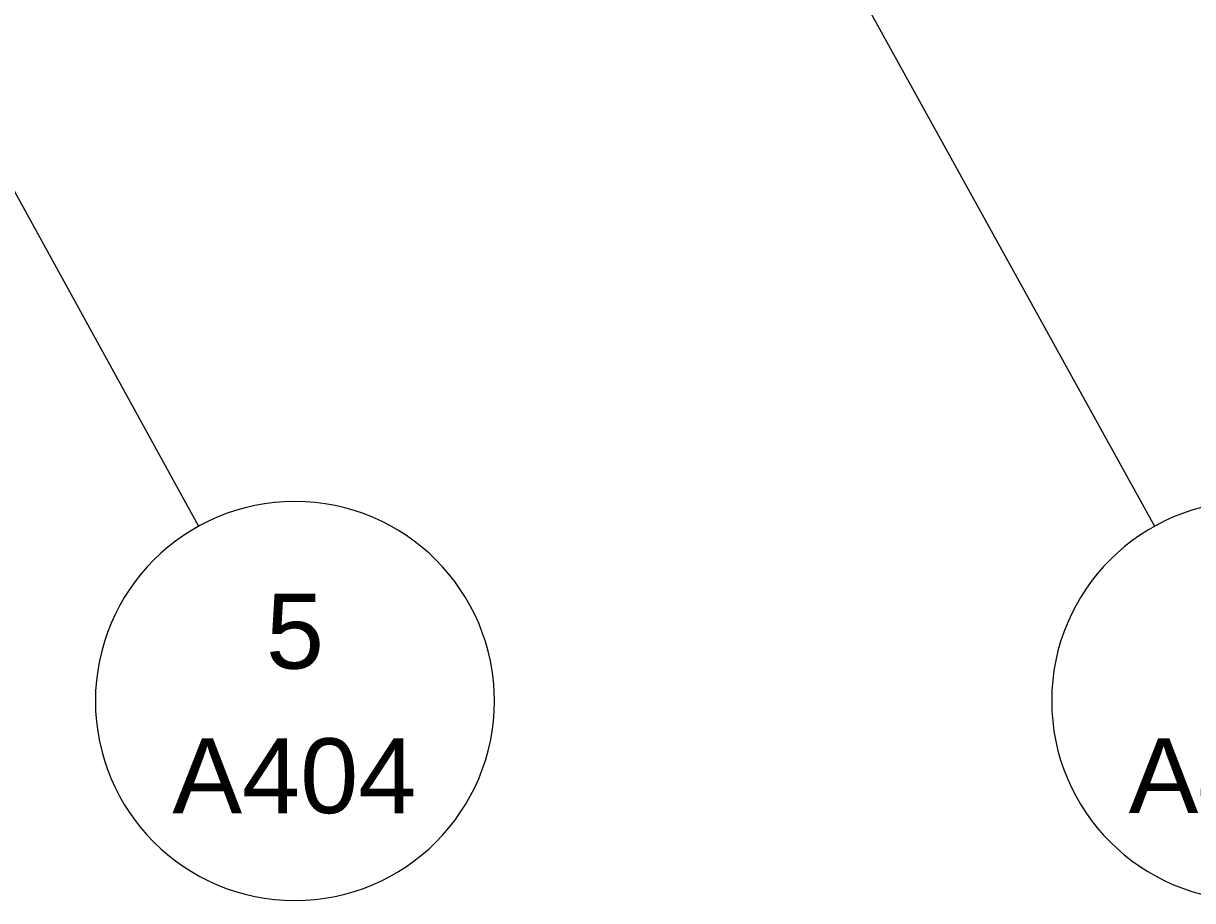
# Model space of a CAD drawing. Header units: inches. Extents: x 9610 to 15331, y -316 to 681.
# Drawn here: x 13565 to 13705.7, y -316.4 to -210.9 of the extents above; entities that cross this region are included whole.
import ezdxf

# ---------------------------------------------------------------- set-up
doc = ezdxf.new("R2010")
doc.units = ezdxf.units.IN
doc.header["$MEASUREMENT"] = 0
doc.layers.add('A-ANNO-SYMB', color=150, linetype='Continuous', lineweight=9)
doc.styles.add('Arial', font='arial.ttf', dxfattribs={"height": 9})

# ---------------------------------------------------------------- blocks, each defined once
blk = doc.blocks.new('Section - Callout Head-565430-BUILDING SECTION - NORTH_SOUTH AT ELEVATOR AND COURTYARD - LOOKING EAST')
at = {"layer": 'A-ANNO-SYMB'}
for start, end in [(0, 180), (180, 360)]:
    blk.add_arc((-3408.75, -292.34), 24, start, end, dxfattribs=at)

msp = doc.modelspace()

# ---------------------------------------------------------------- linework, layer by layer
at = {"layer": 'A-ANNO-SYMB'}
for p, q in [((13550.17, -206.02), (13586.12, -271.34)), ((13665.19, -206.35), (13701.12, -271.34))]:
    msp.add_line(p, q, dxfattribs=at)

# ---------------------------------------------------------------- block references
for p in [(17006.45, -0.02), (17121.49, 0)]:
    msp.add_blockref('Section - Callout Head-565430-BUILDING SECTION - NORTH_SOUTH AT ELEVATOR AND COURTYARD - LOOKING EAST', p, dxfattribs=at)

# ---------------------------------------------------------------- texts
at = {"layer": 'A-ANNO-SYMB', "char_height": 9, "attachment_point": 1, "style": 'Arial'}
for s, insert, width in [('5', (13594.21, -279.47), 8.484), ('A404', (13582.96, -296.85), 35.754), ('A404', (13698, -296.83), 35.754)]:
    msp.add_mtext(s, dxfattribs=dict(at, insert=insert, width=width))

doc.saveas('drawing.dxf')
